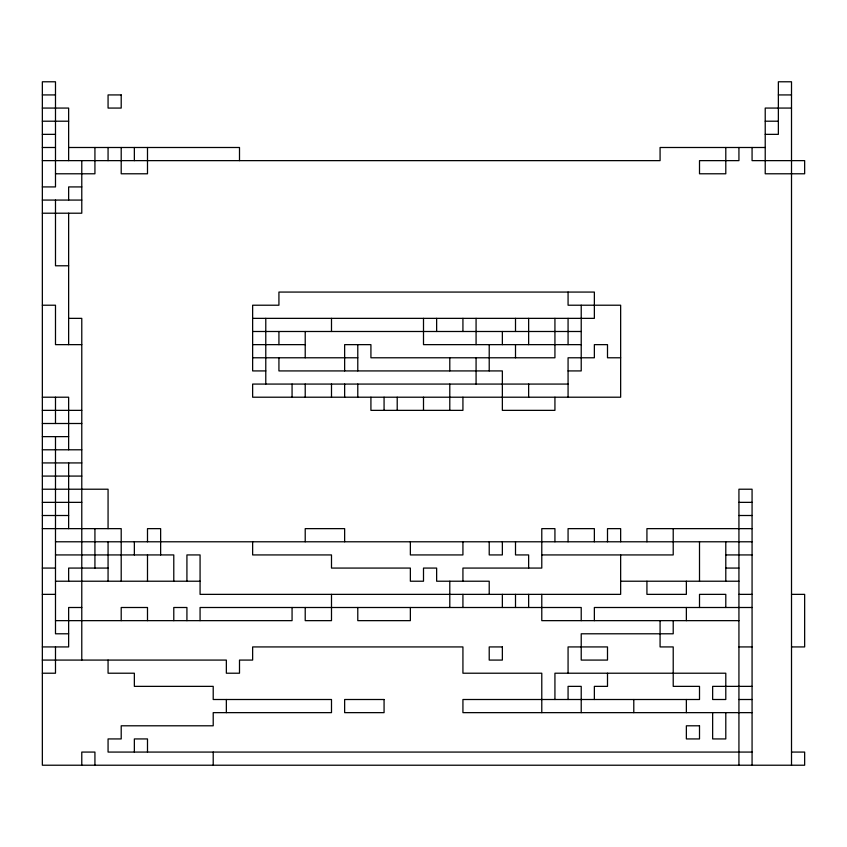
<?xml version="1.0" encoding="UTF-8"?>
<svg xmlns="http://www.w3.org/2000/svg" width="847" height="847" viewBox="0 0 847 847"><rect width="100%" height="100%" fill="white"/><g stroke="black" fill="none" stroke-linecap="round" stroke-linejoin="round"><path stroke-width="1.27" d="M42.35 94.928L55.489 94.928M778.361 94.928L791.511 94.928M42.35 108.067L68.639 108.067L68.639 160.634M791.511 108.067L765.222 108.067L765.222 173.783L804.65 173.783L804.65 160.634L752.072 160.634L752.072 147.494M42.35 121.206L68.639 121.206M765.222 121.206L778.361 121.206M42.35 134.355L55.489 134.355M765.222 134.355L778.361 134.355L778.361 81.778L791.511 81.778L791.511 765.222M42.35 147.494L55.489 147.494M68.639 147.494L239.5 147.494L239.5 160.634M765.222 147.494L660.078 147.494L660.078 160.634L42.35 160.634M55.489 173.783L94.928 173.783L94.928 147.494M42.35 186.922L55.489 186.922L55.489 81.778L42.35 81.778L42.35 765.222L804.65 765.222L804.65 752.072L791.511 752.072M81.778 186.922L68.639 186.922L68.639 200.072M42.35 200.072L81.778 200.072M42.35 213.211L81.778 213.211L81.778 160.634M68.639 265.778L55.489 265.778L55.489 200.072M42.35 305.216L55.489 305.216L55.489 344.644L81.778 344.644M68.639 318.356L81.778 318.356L81.778 660.078M252.639 318.356L594.361 318.356L594.361 292.067L278.928 292.067L278.928 305.216L252.639 305.216L252.639 370.922L265.778 370.922M252.639 331.495L581.222 331.495M252.639 344.644L305.216 344.644M581.222 344.644L423.5 344.644L423.5 318.356M252.639 357.783L357.783 357.783M620.65 357.783L607.5 357.783L607.5 344.644L594.361 344.644L594.361 357.783L568.072 357.783L568.072 397.211M568.072 370.922L581.222 370.922L581.222 305.216M568.072 384.072L252.639 384.072L252.639 397.211L620.65 397.211L620.65 305.216L568.072 305.216L568.072 292.067M42.35 397.211L68.639 397.211L68.639 449.789M42.35 410.361L81.778 410.361M42.35 423.5L81.778 423.5M42.35 436.639L68.639 436.639M42.35 449.789L81.778 449.789M42.35 462.928L81.778 462.928M42.35 476.078L81.778 476.078M42.35 489.217L108.067 489.217L108.067 528.644M42.35 502.356L81.778 502.356M738.933 502.356L752.072 502.356M42.35 515.505L68.639 515.505M738.933 515.505L752.072 515.505M42.35 528.644L121.206 528.644L121.206 581.222M752.072 528.644L646.928 528.644L646.928 541.784M55.489 541.784L752.072 541.784M55.489 554.933L173.783 554.933L173.783 581.222M541.784 554.933L673.217 554.933L673.217 528.644M725.794 554.933L752.072 554.933M42.35 568.072L55.489 568.072M108.067 568.072L68.639 568.072L68.639 581.222M725.794 568.072L738.933 568.072M55.489 581.222L200.072 581.222M620.65 581.222L738.933 581.222M42.35 594.361L55.489 594.361M738.933 594.361L752.072 594.361M791.511 594.361L804.65 594.361L804.65 646.928L791.511 646.928M81.778 607.5L68.639 607.5L68.639 646.928L42.35 646.928M752.072 607.5L594.361 607.5L594.361 620.65M55.489 620.65L292.067 620.65L292.067 607.5M738.933 620.65L541.784 620.65L541.784 594.361M68.639 633.789L55.489 633.789L55.489 436.639M738.933 646.928L752.072 646.928M42.35 660.078L226.35 660.078L226.35 673.217L239.5 673.217L239.5 660.078L252.639 660.078L252.639 646.928L462.928 646.928L462.928 673.217L541.784 673.217L541.784 712.645M42.35 673.217L55.489 673.217L55.489 646.928M752.072 686.366L712.645 686.366L712.645 699.506L725.794 699.506L725.794 673.217L554.933 673.217L554.933 699.506M738.933 699.506L752.072 699.506M752.072 712.645L462.928 712.645L462.928 699.506L699.506 699.506L699.506 686.366L673.217 686.366L673.217 646.928L660.078 646.928L660.078 620.65M752.072 752.072L108.067 752.072L108.067 738.933L121.206 738.933L121.206 725.794L213.211 725.794L213.211 712.645L331.495 712.645L331.495 699.506L213.211 699.506L213.211 686.366L134.355 686.366L134.355 673.217L108.067 673.217L108.067 660.078M752.072 765.222L752.072 489.217L738.933 489.217L738.933 765.222M738.933 147.494L738.933 160.634L699.506 160.634L699.506 173.783L725.794 173.783L725.794 147.494M725.794 541.784L725.794 581.222M725.794 607.5L725.794 594.361L699.506 594.361L699.506 607.5M725.794 712.645L725.794 738.933L712.645 738.933L712.645 712.645M699.506 541.784L699.506 581.222M686.366 581.222L686.366 594.361L646.928 594.361L646.928 581.222M686.366 607.5L686.366 620.65M686.366 699.506L686.366 712.645M673.217 620.65L673.217 633.789L581.222 633.789L581.222 660.078L607.5 660.078L607.5 646.928L568.072 646.928L568.072 673.217M633.789 699.506L633.789 712.645M620.65 541.784L620.65 528.644L607.5 528.644L607.5 541.784M620.65 554.933L620.65 594.361L200.072 594.361L200.072 554.933L186.922 554.933L186.922 581.222M607.5 673.217L607.5 686.366L594.361 686.366L594.361 699.506M594.361 541.784L594.361 528.644L568.072 528.644L568.072 541.784M581.222 620.65L581.222 607.5L200.072 607.5L200.072 620.65M581.222 712.645L581.222 686.366L568.072 686.366L568.072 699.506M568.072 318.356L568.072 344.644M554.933 318.356L554.933 357.783L370.922 357.783L370.922 344.644L344.644 344.644L344.644 370.922M554.933 397.211L554.933 410.361L502.356 410.361L502.356 370.922L278.928 370.922L278.928 357.783M554.933 541.784L554.933 528.644L541.784 528.644L541.784 568.072L462.928 568.072L462.928 581.222M528.644 318.356L528.644 344.644M528.644 384.072L528.644 397.211M528.644 568.072L528.644 554.933L515.505 554.933L515.505 541.784M528.644 594.361L528.644 607.5M515.505 318.356L515.505 331.495M515.505 344.644L515.505 357.783M515.505 594.361L515.505 607.5M502.356 331.495L502.356 344.644M502.356 541.784L502.356 554.933L489.217 554.933L489.217 541.784M502.356 594.361L502.356 607.5M489.217 344.644L489.217 370.922M489.217 594.361L489.217 581.222L436.639 581.222L436.639 568.072L423.5 568.072L423.5 581.222L410.361 581.222L410.361 568.072L331.495 568.072L331.495 554.933L252.639 554.933L252.639 541.784M476.078 318.356L476.078 344.644M476.078 357.783L476.078 384.072M462.928 318.356L462.928 331.495M462.928 397.211L462.928 410.361L370.922 410.361L370.922 397.211M462.928 541.784L462.928 554.933L410.361 554.933L410.361 541.784M462.928 594.361L462.928 607.5M449.789 357.783L449.789 370.922M449.789 384.072L449.789 410.361M449.789 581.222L449.789 607.5M436.639 318.356L436.639 331.495M423.5 397.211L423.5 410.361M410.361 607.5L410.361 620.65L357.783 620.65L357.783 607.5M397.211 397.211L397.211 410.361M384.072 397.211L384.072 410.361M357.783 344.644L357.783 370.922M357.783 384.072L357.783 397.211M344.644 384.072L344.644 397.211M344.644 541.784L344.644 528.644L305.216 528.644L305.216 541.784M331.495 318.356L331.495 331.495M331.495 384.072L331.495 397.211M331.495 594.361L331.495 620.65L305.216 620.65L305.216 607.5M305.216 331.495L305.216 357.783M305.216 384.072L305.216 397.211M292.067 384.072L292.067 397.211M278.928 331.495L278.928 344.644M265.778 318.356L265.778 384.072M226.35 699.506L226.35 712.645M213.211 752.072L213.211 765.222M186.922 620.65L186.922 607.5L173.783 607.5L173.783 620.65M160.634 554.933L160.634 528.644L147.494 528.644L147.494 541.784M147.494 147.494L147.494 173.783L121.206 173.783L121.206 147.494M147.494 554.933L147.494 581.222M147.494 620.65L147.494 607.5L121.206 607.5L121.206 620.65M147.494 752.072L147.494 738.933L134.355 738.933L134.355 752.072M134.355 147.494L134.355 160.634M134.355 541.784L134.355 554.933M108.067 147.494L108.067 160.634M108.067 541.784L108.067 581.222M94.928 528.644L94.928 568.072M94.928 765.222L94.928 752.072L81.778 752.072L81.778 765.222M68.639 213.211L68.639 344.644M68.639 462.928L68.639 528.644M55.489 397.211L55.489 423.5M121.206 94.928L108.067 94.928L108.067 108.067L121.206 108.067L121.206 94.928M502.356 646.928L489.217 646.928L489.217 660.078L502.356 660.078L502.356 646.928M384.072 699.506L344.644 699.506L344.644 712.645L384.072 712.645L384.072 699.506M699.506 725.794L686.366 725.794L686.366 738.933L699.506 738.933L699.506 725.794"/></g></svg>
